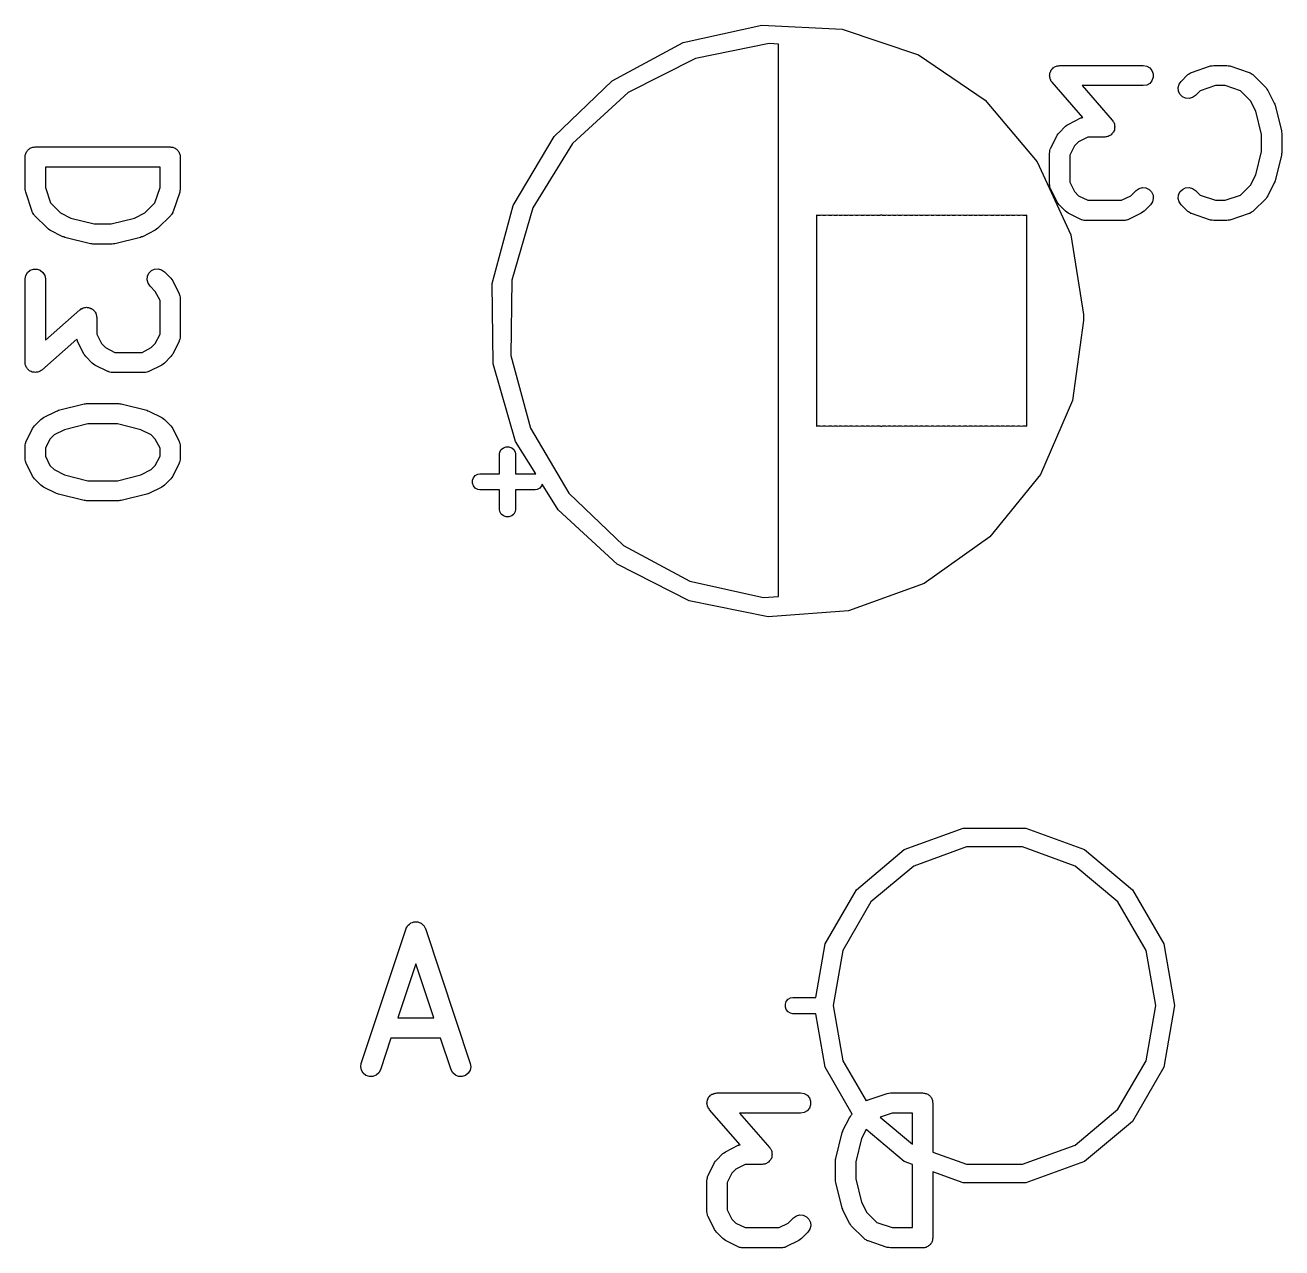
# Model space of a CAD drawing. Extents: x 102.4 to 200.8, y -140.7 to -44.8.
# Drawn here: x 179.5 to 188.82, y -131.34 to -122.27 of the extents above; entities that cross this region are included whole.
import ezdxf

# ---------------------------------------------------------------- set-up
doc = ezdxf.new("R2010")
doc.units = 0
doc.header["$MEASUREMENT"] = 0
doc.layers.add('BLACK', color=7, linetype='CONTINUOUS')

msp = doc.modelspace()

# ---------------------------------------------------------------- linework, layer by layer
at = {"layer": 'BLACK', "linetype": 'CONTINUOUS'}
for p, q in [((184.383, -122.398), (184.966, -122.268)), ((184.966, -122.268), (185.562, -122.299)), ((185.562, -122.299), (186.128, -122.489)), ((183.857, -122.68), (184.383, -122.398)), ((185.021, -122.404), (184.473, -122.515)), ((185.09, -122.409), (185.021, -122.404)), ((185.09, -126.507), (185.09, -122.409)), ((184.473, -122.515), (183.974, -122.768)), ((186.128, -122.489), (186.622, -122.825)), ((187.107, -122.612), (187.109, -122.605)), ((187.109, -122.605), (187.113, -122.6)), ((187.113, -122.6), (187.116, -122.595)), ((187.116, -122.595), (187.121, -122.591)), ((187.121, -122.591), (187.126, -122.585)), ((187.126, -122.585), (187.131, -122.582)), ((187.131, -122.582), (187.135, -122.578)), ((187.135, -122.578), (187.142, -122.576)), ((187.142, -122.576), (187.149, -122.572)), ((187.149, -122.572), (187.154, -122.571)), ((187.154, -122.571), (187.16, -122.569)), ((187.16, -122.569), (187.167, -122.569)), ((187.167, -122.569), (187.174, -122.567)), ((187.174, -122.567), (187.793, -122.567)), ((187.793, -122.567), (187.819, -122.572)), ((187.819, -122.572), (187.842, -122.585)), ((187.842, -122.585), (187.858, -122.605)), ((187.858, -122.605), (187.867, -122.629)), ((188.151, -122.619), (188.293, -122.571)), ((188.293, -122.571), (188.305, -122.569)), ((188.305, -122.569), (188.317, -122.567)), ((188.317, -122.567), (188.412, -122.567)), ((188.412, -122.567), (188.424, -122.569)), ((188.424, -122.569), (188.436, -122.571)), ((188.436, -122.571), (188.579, -122.619)), ((183.426, -123.093), (183.857, -122.68)), ((187.099, -122.644), (187.1, -122.637)), ((187.1, -122.65), (187.099, -122.644)), ((187.1, -122.629), (187.102, -122.624)), ((187.1, -122.637), (187.1, -122.629)), ((187.1, -122.655), (187.1, -122.65)), ((187.103, -122.662), (187.1, -122.655)), ((187.102, -122.624), (187.103, -122.618)), ((187.103, -122.618), (187.107, -122.612)), ((187.104, -122.669), (187.103, -122.662)), ((187.107, -122.674), (187.104, -122.669)), ((187.109, -122.68), (187.107, -122.674)), ((187.114, -122.685), (187.109, -122.68)), ((187.118, -122.692), (187.114, -122.685)), ((187.345, -122.952), (187.118, -122.692)), ((187.842, -122.7), (187.819, -122.713)), ((187.858, -122.68), (187.842, -122.7)), ((187.867, -122.655), (187.858, -122.68)), ((187.867, -122.629), (187.867, -122.655)), ((188.059, -122.706), (188.074, -122.685)), ((188.074, -122.685), (188.121, -122.637)), ((188.121, -122.637), (188.125, -122.634)), ((188.125, -122.634), (188.128, -122.631)), ((188.128, -122.631), (188.135, -122.627)), ((188.135, -122.627), (188.143, -122.622)), ((188.143, -122.622), (188.147, -122.621)), ((188.147, -122.621), (188.151, -122.619)), ((188.579, -122.619), (188.583, -122.621)), ((188.583, -122.621), (188.587, -122.622)), ((188.587, -122.622), (188.594, -122.627)), ((188.594, -122.627), (188.602, -122.631)), ((188.602, -122.631), (188.605, -122.634)), ((188.605, -122.634), (188.608, -122.637)), ((188.608, -122.637), (188.704, -122.732)), ((183.974, -122.768), (183.563, -123.147)), ((187.793, -122.717), (187.34, -122.717)), ((187.34, -122.717), (187.564, -122.974)), ((187.819, -122.713), (187.793, -122.717)), ((188.052, -122.731), (188.059, -122.706)), ((188.054, -122.757), (188.052, -122.731)), ((188.065, -122.781), (188.054, -122.757)), ((188.084, -122.799), (188.065, -122.781)), ((188.18, -122.791), (188.158, -122.806)), ((188.215, -122.756), (188.18, -122.791)), ((188.329, -122.717), (188.215, -122.756)), ((188.4, -122.717), (188.329, -122.717)), ((188.515, -122.756), (188.4, -122.717)), ((188.589, -122.83), (188.515, -122.756)), ((188.704, -122.732), (188.71, -122.742)), ((188.71, -122.742), (188.718, -122.752)), ((188.718, -122.752), (188.765, -122.847)), ((186.622, -122.825), (187.008, -123.281)), ((188.107, -122.81), (188.084, -122.799)), ((188.133, -122.812), (188.107, -122.81)), ((188.158, -122.806), (188.133, -122.812)), ((188.627, -122.907), (188.589, -122.83)), ((188.765, -122.847), (188.768, -122.855)), ((188.768, -122.855), (188.771, -122.862)), ((188.771, -122.862), (188.818, -123.053)), ((187.236, -123.004), (187.331, -122.956)), ((187.331, -122.956), (187.335, -122.955)), ((187.335, -122.955), (187.339, -122.953)), ((187.339, -122.953), (187.345, -122.952)), ((187.564, -122.974), (187.568, -122.98)), ((187.568, -122.98), (187.573, -122.986)), ((188.671, -123.08), (188.627, -122.907)), ((187.155, -123.085), (187.162, -123.075)), ((187.162, -123.075), (187.169, -123.066)), ((187.169, -123.066), (187.216, -123.018)), ((187.216, -123.018), (187.226, -123.011)), ((187.226, -123.011), (187.236, -123.004)), ((187.561, -123.075), (187.556, -123.081)), ((187.566, -123.07), (187.561, -123.075)), ((187.569, -123.065), (187.566, -123.07)), ((187.573, -123.061), (187.569, -123.065)), ((187.573, -122.986), (187.575, -122.991)), ((187.575, -123.054), (187.573, -123.061)), ((187.575, -122.991), (187.578, -122.996)), ((187.579, -123.048), (187.575, -123.054)), ((187.578, -122.996), (187.579, -123.003)), ((187.579, -123.003), (187.581, -123.01)), ((187.581, -123.036), (187.579, -123.042)), ((187.579, -123.042), (187.579, -123.048)), ((187.581, -123.01), (187.581, -123.016)), ((187.581, -123.016), (187.583, -123.022)), ((187.583, -123.022), (187.581, -123.029)), ((187.581, -123.029), (187.581, -123.036)), ((188.818, -123.053), (188.819, -123.062)), ((188.819, -123.062), (188.821, -123.071)), ((188.821, -123.071), (188.821, -123.214)), ((183.122, -123.607), (183.426, -123.093)), ((183.563, -123.147), (183.268, -123.622)), ((187.107, -123.18), (187.155, -123.085)), ((187.284, -123.163), (187.249, -123.232)), ((187.314, -123.133), (187.284, -123.163)), ((187.382, -123.098), (187.314, -123.133)), ((187.508, -123.098), (187.382, -123.098)), ((187.515, -123.097), (187.508, -123.098)), ((187.522, -123.097), (187.515, -123.097)), ((187.528, -123.095), (187.522, -123.097)), ((187.533, -123.094), (187.528, -123.095)), ((187.54, -123.09), (187.533, -123.094)), ((187.546, -123.087), (187.54, -123.09)), ((187.551, -123.084), (187.546, -123.087)), ((187.556, -123.081), (187.551, -123.084)), ((188.671, -123.205), (188.671, -123.08)), ((179.504, -123.246), (179.505, -123.239)), ((179.504, -123.484), (179.504, -123.246)), ((179.505, -123.233), (179.507, -123.227)), ((179.505, -123.239), (179.505, -123.233)), ((179.507, -123.227), (179.508, -123.22)), ((179.508, -123.22), (179.512, -123.214)), ((179.512, -123.214), (179.514, -123.208)), ((179.514, -123.208), (179.518, -123.203)), ((179.518, -123.203), (179.521, -123.198)), ((179.521, -123.198), (179.526, -123.193)), ((179.526, -123.193), (179.531, -123.188)), ((179.531, -123.188), (179.536, -123.185)), ((179.536, -123.185), (179.541, -123.181)), ((179.541, -123.181), (179.547, -123.179)), ((179.547, -123.179), (179.553, -123.175)), ((179.553, -123.175), (179.56, -123.174)), ((179.56, -123.174), (179.566, -123.172)), ((179.566, -123.172), (179.572, -123.172)), ((179.572, -123.172), (179.579, -123.171)), ((179.579, -123.171), (180.579, -123.171)), ((180.579, -123.171), (180.585, -123.172)), ((180.585, -123.172), (180.592, -123.172)), ((180.592, -123.172), (180.598, -123.174)), ((180.598, -123.174), (180.604, -123.175)), ((180.604, -123.175), (180.61, -123.179)), ((180.61, -123.179), (180.616, -123.181)), ((180.616, -123.181), (180.621, -123.185)), ((180.621, -123.185), (180.627, -123.188)), ((180.627, -123.188), (180.631, -123.193)), ((180.631, -123.193), (180.636, -123.198)), ((180.636, -123.198), (180.639, -123.203)), ((180.639, -123.203), (180.644, -123.208)), ((180.644, -123.208), (180.646, -123.214)), ((180.646, -123.214), (180.649, -123.22)), ((180.649, -123.22), (180.65, -123.227)), ((180.65, -123.227), (180.653, -123.233)), ((180.653, -123.233), (180.653, -123.239)), ((180.653, -123.239), (180.654, -123.246)), ((180.654, -123.246), (180.654, -123.484)), ((187.099, -123.214), (187.1, -123.21)), ((187.099, -123.452), (187.099, -123.214)), ((187.1, -123.205), (187.102, -123.197)), ((187.1, -123.21), (187.1, -123.205)), ((187.102, -123.197), (187.104, -123.188)), ((187.104, -123.188), (187.106, -123.184)), ((187.106, -123.184), (187.107, -123.18)), ((187.249, -123.232), (187.249, -123.434)), ((188.627, -123.378), (188.671, -123.205)), ((188.818, -123.232), (188.771, -123.422)), ((188.819, -123.223), (188.818, -123.232)), ((188.821, -123.214), (188.819, -123.223)), ((179.654, -123.321), (179.654, -123.472)), ((180.504, -123.321), (179.654, -123.321)), ((180.504, -123.472), (180.504, -123.321)), ((187.008, -123.281), (187.256, -123.824)), ((187.249, -123.434), (187.284, -123.503)), ((188.589, -123.455), (188.627, -123.378)), ((188.765, -123.438), (188.718, -123.533)), ((188.768, -123.43), (188.765, -123.438)), ((188.771, -123.422), (188.768, -123.43)), ((179.506, -123.496), (179.504, -123.484)), ((179.508, -123.508), (179.506, -123.496)), ((179.555, -123.65), (179.508, -123.508)), ((179.654, -123.472), (179.692, -123.586)), ((180.466, -123.586), (180.504, -123.472)), ((180.65, -123.508), (180.602, -123.65)), ((180.652, -123.496), (180.65, -123.508)), ((180.654, -123.484), (180.652, -123.496)), ((187.1, -123.456), (187.099, -123.452)), ((187.1, -123.46), (187.1, -123.456)), ((187.102, -123.469), (187.1, -123.46)), ((187.104, -123.478), (187.102, -123.469)), ((187.106, -123.481), (187.104, -123.478)), ((187.107, -123.485), (187.106, -123.481)), ((187.155, -123.581), (187.107, -123.485)), ((187.284, -123.503), (187.314, -123.533)), ((187.314, -123.533), (187.382, -123.567)), ((187.633, -123.567), (187.701, -123.533)), ((187.701, -123.533), (187.74, -123.494)), ((187.74, -123.494), (187.762, -123.479)), ((187.762, -123.479), (187.787, -123.472)), ((187.787, -123.472), (187.813, -123.475)), ((187.813, -123.475), (187.836, -123.486)), ((187.836, -123.486), (187.855, -123.504)), ((187.855, -123.504), (187.866, -123.528)), ((187.866, -123.528), (187.868, -123.554)), ((188.052, -123.554), (188.054, -123.528)), ((188.054, -123.528), (188.065, -123.504)), ((188.065, -123.504), (188.084, -123.486)), ((188.084, -123.486), (188.107, -123.475)), ((188.107, -123.475), (188.133, -123.472)), ((188.133, -123.472), (188.158, -123.479)), ((188.158, -123.479), (188.18, -123.494)), ((188.18, -123.494), (188.215, -123.529)), ((188.215, -123.529), (188.329, -123.567)), ((188.4, -123.567), (188.515, -123.529)), ((188.515, -123.529), (188.589, -123.455)), ((188.71, -123.543), (188.704, -123.553)), ((188.718, -123.533), (188.71, -123.543)), ((179.692, -123.586), (179.766, -123.66)), ((180.391, -123.66), (180.466, -123.586)), ((182.967, -124.184), (183.122, -123.607)), ((183.268, -123.622), (183.112, -124.159)), ((187.162, -123.59), (187.155, -123.581)), ((187.169, -123.6), (187.162, -123.59)), ((187.216, -123.648), (187.169, -123.6)), ((187.382, -123.567), (187.633, -123.567)), ((187.846, -123.6), (187.799, -123.648)), ((187.861, -123.579), (187.846, -123.6)), ((187.868, -123.554), (187.861, -123.579)), ((188.059, -123.579), (188.052, -123.554)), ((188.074, -123.6), (188.059, -123.579)), ((188.121, -123.648), (188.074, -123.6)), ((188.329, -123.567), (188.4, -123.567)), ((188.704, -123.553), (188.608, -123.648)), ((179.557, -123.654), (179.555, -123.65)), ((179.558, -123.658), (179.557, -123.654)), ((179.563, -123.666), (179.558, -123.658)), ((179.568, -123.673), (179.563, -123.666)), ((179.571, -123.676), (179.568, -123.673)), ((179.573, -123.68), (179.571, -123.676)), ((179.669, -123.775), (179.573, -123.68)), ((179.766, -123.66), (179.843, -123.699)), ((179.843, -123.699), (180.017, -123.742)), ((180.141, -123.742), (180.314, -123.699)), ((180.314, -123.699), (180.391, -123.66)), ((180.584, -123.68), (180.489, -123.775)), ((180.587, -123.676), (180.584, -123.68)), ((180.59, -123.673), (180.587, -123.676)), ((180.594, -123.666), (180.59, -123.673)), ((180.599, -123.658), (180.594, -123.666)), ((180.6, -123.654), (180.599, -123.658)), ((180.602, -123.65), (180.6, -123.654)), ((185.379, -123.68), (185.37, -123.677)), ((185.37, -123.677), (185.37, -125.243)), ((185.401, -123.68), (185.379, -123.68)), ((185.41, -123.677), (185.401, -123.68)), ((185.419, -123.68), (185.41, -123.677)), ((185.441, -123.68), (185.419, -123.68)), ((185.45, -123.677), (185.441, -123.68)), ((185.459, -123.68), (185.45, -123.677)), ((185.481, -123.68), (185.459, -123.68)), ((185.49, -123.677), (185.481, -123.68)), ((185.499, -123.68), (185.49, -123.677)), ((185.521, -123.68), (185.499, -123.68)), ((185.53, -123.677), (185.521, -123.68)), ((185.539, -123.68), (185.53, -123.677)), ((185.561, -123.68), (185.539, -123.68)), ((185.57, -123.677), (185.561, -123.68)), ((185.579, -123.68), (185.57, -123.677)), ((185.601, -123.68), (185.579, -123.68)), ((185.61, -123.677), (185.601, -123.68)), ((185.619, -123.68), (185.61, -123.677)), ((185.641, -123.68), (185.619, -123.68)), ((185.65, -123.677), (185.641, -123.68)), ((185.659, -123.68), (185.65, -123.677)), ((185.681, -123.68), (185.659, -123.68)), ((185.69, -123.677), (185.681, -123.68)), ((185.699, -123.68), (185.69, -123.677)), ((185.721, -123.68), (185.699, -123.68)), ((185.73, -123.677), (185.721, -123.68)), ((185.739, -123.68), (185.73, -123.677)), ((185.761, -123.68), (185.739, -123.68)), ((185.77, -123.677), (185.761, -123.68)), ((185.779, -123.68), (185.77, -123.677)), ((185.801, -123.68), (185.779, -123.68)), ((185.81, -123.677), (185.801, -123.68)), ((185.819, -123.68), (185.81, -123.677)), ((185.841, -123.68), (185.819, -123.68)), ((185.85, -123.676), (185.841, -123.68)), ((185.86, -123.68), (185.85, -123.676)), ((185.882, -123.68), (185.86, -123.68)), ((185.891, -123.677), (185.882, -123.68)), ((185.9, -123.68), (185.891, -123.677)), ((185.922, -123.68), (185.9, -123.68)), ((185.931, -123.677), (185.922, -123.68)), ((185.94, -123.68), (185.931, -123.677)), ((185.962, -123.68), (185.94, -123.68)), ((185.971, -123.677), (185.962, -123.68)), ((185.98, -123.68), (185.971, -123.677)), ((186.002, -123.68), (185.98, -123.68)), ((186.011, -123.677), (186.002, -123.68)), ((186.02, -123.68), (186.011, -123.677)), ((186.042, -123.68), (186.02, -123.68)), ((186.051, -123.677), (186.042, -123.68)), ((186.06, -123.68), (186.051, -123.677)), ((186.082, -123.68), (186.06, -123.68)), ((186.091, -123.677), (186.082, -123.68)), ((186.1, -123.68), (186.091, -123.677)), ((186.122, -123.68), (186.1, -123.68)), ((186.131, -123.677), (186.122, -123.68)), ((186.14, -123.68), (186.131, -123.677)), ((186.162, -123.68), (186.14, -123.68)), ((186.171, -123.677), (186.162, -123.68)), ((186.18, -123.68), (186.171, -123.677)), ((186.202, -123.68), (186.18, -123.68)), ((186.211, -123.677), (186.202, -123.68)), ((186.22, -123.68), (186.211, -123.677)), ((186.242, -123.68), (186.22, -123.68)), ((186.251, -123.677), (186.242, -123.68)), ((186.26, -123.68), (186.251, -123.677)), ((186.282, -123.68), (186.26, -123.68)), ((186.291, -123.677), (186.282, -123.68)), ((186.3, -123.68), (186.291, -123.677)), ((186.322, -123.68), (186.3, -123.68)), ((186.331, -123.677), (186.322, -123.68)), ((186.34, -123.68), (186.331, -123.677)), ((186.362, -123.68), (186.34, -123.68)), ((186.371, -123.677), (186.362, -123.68)), ((186.38, -123.68), (186.371, -123.677)), ((186.402, -123.68), (186.38, -123.68)), ((186.411, -123.677), (186.402, -123.68)), ((186.42, -123.68), (186.411, -123.677)), ((186.442, -123.68), (186.42, -123.68)), ((186.451, -123.677), (186.442, -123.68)), ((186.46, -123.68), (186.451, -123.677)), ((186.482, -123.68), (186.46, -123.68)), ((186.491, -123.677), (186.482, -123.68)), ((186.5, -123.68), (186.491, -123.677)), ((186.522, -123.68), (186.5, -123.68)), ((186.531, -123.677), (186.522, -123.68)), ((186.54, -123.68), (186.531, -123.677)), ((186.562, -123.68), (186.54, -123.68)), ((186.571, -123.677), (186.562, -123.68)), ((186.58, -123.68), (186.571, -123.677)), ((186.602, -123.68), (186.58, -123.68)), ((186.611, -123.677), (186.602, -123.68)), ((186.62, -123.68), (186.611, -123.677)), ((186.642, -123.68), (186.62, -123.68)), ((186.651, -123.677), (186.642, -123.68)), ((186.66, -123.68), (186.651, -123.677)), ((186.682, -123.68), (186.66, -123.68)), ((186.691, -123.677), (186.682, -123.68)), ((186.7, -123.68), (186.691, -123.677)), ((186.722, -123.68), (186.7, -123.68)), ((186.731, -123.677), (186.722, -123.68)), ((186.74, -123.68), (186.731, -123.677)), ((186.762, -123.68), (186.74, -123.68)), ((186.771, -123.677), (186.762, -123.68)), ((186.78, -123.68), (186.771, -123.677)), ((186.802, -123.68), (186.78, -123.68)), ((186.811, -123.677), (186.802, -123.68)), ((186.82, -123.68), (186.811, -123.677)), ((186.842, -123.68), (186.82, -123.68)), ((186.851, -123.677), (186.842, -123.68)), ((186.86, -123.68), (186.851, -123.677)), ((186.882, -123.68), (186.86, -123.68)), ((186.891, -123.677), (186.882, -123.68)), ((186.9, -123.68), (186.891, -123.677)), ((186.922, -123.68), (186.9, -123.68)), ((186.931, -123.677), (186.922, -123.68)), ((186.931, -125.243), (186.931, -123.677)), ((186.931, -123.677), (186.931, -123.677)), ((187.226, -123.655), (187.216, -123.648)), ((187.236, -123.662), (187.226, -123.655)), ((187.331, -123.709), (187.236, -123.662)), ((187.335, -123.711), (187.331, -123.709)), ((187.339, -123.713), (187.335, -123.711)), ((187.348, -123.714), (187.339, -123.713)), ((187.356, -123.717), (187.348, -123.714)), ((187.361, -123.717), (187.356, -123.717)), ((187.365, -123.717), (187.361, -123.717)), ((187.65, -123.717), (187.365, -123.717)), ((187.655, -123.717), (187.65, -123.717)), ((187.659, -123.717), (187.655, -123.717)), ((187.667, -123.714), (187.659, -123.717)), ((187.676, -123.713), (187.667, -123.714)), ((187.68, -123.711), (187.676, -123.713)), ((187.684, -123.709), (187.68, -123.711)), ((187.779, -123.662), (187.684, -123.709)), ((187.789, -123.655), (187.779, -123.662)), ((187.799, -123.648), (187.789, -123.655)), ((188.125, -123.65), (188.121, -123.648)), ((188.128, -123.654), (188.125, -123.65)), ((188.135, -123.658), (188.128, -123.654)), ((188.143, -123.663), (188.135, -123.658)), ((188.147, -123.664), (188.143, -123.663)), ((188.151, -123.666), (188.147, -123.664)), ((188.293, -123.714), (188.151, -123.666)), ((188.305, -123.715), (188.293, -123.714)), ((188.317, -123.717), (188.305, -123.715)), ((188.412, -123.717), (188.317, -123.717)), ((188.424, -123.715), (188.412, -123.717)), ((188.436, -123.714), (188.424, -123.715)), ((188.579, -123.666), (188.436, -123.714)), ((188.583, -123.664), (188.579, -123.666)), ((188.587, -123.663), (188.583, -123.664)), ((188.594, -123.658), (188.587, -123.663)), ((188.602, -123.654), (188.594, -123.658)), ((188.605, -123.65), (188.602, -123.654)), ((188.608, -123.648), (188.605, -123.65)), ((179.678, -123.782), (179.669, -123.775)), ((179.688, -123.789), (179.678, -123.782)), ((179.783, -123.837), (179.688, -123.789)), ((180.017, -123.742), (180.141, -123.742)), ((180.469, -123.789), (180.374, -123.837)), ((180.479, -123.782), (180.469, -123.789)), ((180.489, -123.775), (180.479, -123.782)), ((179.791, -123.839), (179.783, -123.837)), ((179.799, -123.842), (179.791, -123.839)), ((179.989, -123.89), (179.799, -123.842)), ((179.998, -123.891), (179.989, -123.89)), ((180.007, -123.892), (179.998, -123.891)), ((180.15, -123.892), (180.007, -123.892)), ((180.159, -123.891), (180.15, -123.892)), ((180.168, -123.89), (180.159, -123.891)), ((180.359, -123.842), (180.168, -123.89)), ((180.366, -123.839), (180.359, -123.842)), ((180.374, -123.837), (180.366, -123.839)), ((187.256, -123.824), (187.35, -124.414)), ((179.508, -124.125), (179.521, -124.102)), ((179.521, -124.102), (179.541, -124.086)), ((179.541, -124.086), (179.566, -124.077)), ((179.566, -124.077), (179.592, -124.077)), ((179.592, -124.077), (179.616, -124.086)), ((179.616, -124.086), (179.636, -124.102)), ((179.636, -124.102), (179.649, -124.125)), ((180.422, -124.107), (180.44, -124.089)), ((180.44, -124.089), (180.464, -124.078)), ((180.464, -124.078), (180.49, -124.076)), ((180.49, -124.076), (180.515, -124.083)), ((180.515, -124.083), (180.537, -124.097)), ((180.537, -124.097), (180.584, -124.145)), ((179.504, -124.15), (179.508, -124.125)), ((179.504, -124.77), (179.504, -124.15)), ((179.649, -124.125), (179.654, -124.15)), ((179.654, -124.15), (179.654, -124.604)), ((180.409, -124.157), (180.411, -124.131)), ((180.416, -124.182), (180.409, -124.157)), ((180.411, -124.131), (180.422, -124.107)), ((180.43, -124.204), (180.416, -124.182)), ((180.584, -124.145), (180.591, -124.155)), ((180.591, -124.155), (180.598, -124.165)), ((180.598, -124.165), (180.646, -124.26)), ((182.974, -124.781), (182.967, -124.184)), ((183.112, -124.159), (183.106, -124.718)), ((180.469, -124.243), (180.43, -124.204)), ((180.504, -124.311), (180.469, -124.243)), ((180.646, -124.26), (180.647, -124.264)), ((180.647, -124.264), (180.649, -124.268)), ((180.649, -124.268), (180.651, -124.276)), ((180.651, -124.276), (180.653, -124.285)), ((180.653, -124.285), (180.653, -124.289)), ((179.654, -124.604), (179.91, -124.38)), ((179.91, -124.38), (179.917, -124.376)), ((179.917, -124.376), (179.922, -124.371)), ((179.922, -124.371), (179.928, -124.369)), ((179.928, -124.369), (179.933, -124.366)), ((179.933, -124.366), (179.94, -124.365)), ((179.94, -124.365), (179.947, -124.362)), ((179.947, -124.362), (179.952, -124.362)), ((179.952, -124.362), (179.958, -124.361)), ((179.958, -124.361), (179.965, -124.362)), ((179.965, -124.362), (179.973, -124.362)), ((179.973, -124.362), (179.978, -124.364)), ((179.978, -124.364), (179.984, -124.365)), ((179.984, -124.365), (179.99, -124.369)), ((179.99, -124.369), (179.997, -124.371)), ((179.997, -124.371), (180.002, -124.375)), ((180.002, -124.375), (180.007, -124.378)), ((180.007, -124.378), (180.012, -124.383)), ((180.504, -124.561), (180.504, -124.311)), ((180.653, -124.289), (180.654, -124.293)), ((180.654, -124.293), (180.654, -124.579)), ((180.012, -124.383), (180.017, -124.388)), ((180.017, -124.388), (180.02, -124.393)), ((180.02, -124.393), (180.024, -124.397)), ((180.024, -124.397), (180.027, -124.404)), ((180.027, -124.404), (180.03, -124.411)), ((180.03, -124.411), (180.031, -124.416)), ((180.031, -124.416), (180.033, -124.422)), ((180.033, -124.422), (180.033, -124.429)), ((180.033, -124.429), (180.035, -124.436)), ((180.035, -124.436), (180.035, -124.561)), ((187.35, -124.46), (187.269, -125.052)), ((187.35, -124.414), (187.35, -124.46)), ((180.035, -124.561), (180.069, -124.63)), ((180.469, -124.63), (180.504, -124.561)), ((179.888, -124.598), (179.628, -124.826)), ((179.889, -124.605), (179.888, -124.598)), ((179.891, -124.608), (179.889, -124.605)), ((179.893, -124.613), (179.891, -124.608)), ((179.94, -124.708), (179.893, -124.613)), ((180.069, -124.63), (180.099, -124.66)), ((180.099, -124.66), (180.168, -124.695)), ((180.371, -124.695), (180.439, -124.66)), ((180.439, -124.66), (180.469, -124.63)), ((180.646, -124.613), (180.598, -124.708)), ((180.647, -124.608), (180.646, -124.613)), ((180.649, -124.605), (180.647, -124.608)), ((180.651, -124.596), (180.649, -124.605)), ((180.653, -124.588), (180.651, -124.596)), ((180.654, -124.579), (180.653, -124.583)), ((180.653, -124.583), (180.653, -124.588)), ((179.947, -124.717), (179.94, -124.708)), ((179.954, -124.727), (179.947, -124.717)), ((180.002, -124.775), (179.954, -124.727)), ((180.168, -124.695), (180.371, -124.695)), ((180.584, -124.727), (180.537, -124.775)), ((180.591, -124.717), (180.584, -124.727)), ((180.598, -124.708), (180.591, -124.717)), ((183.106, -124.718), (183.251, -125.258)), ((179.505, -124.777), (179.504, -124.77)), ((179.505, -124.784), (179.505, -124.777)), ((179.507, -124.789), (179.505, -124.784)), ((179.508, -124.795), (179.507, -124.789)), ((179.512, -124.802), (179.508, -124.795)), ((179.515, -124.808), (179.512, -124.802)), ((179.518, -124.813), (179.515, -124.808)), ((179.521, -124.818), (179.518, -124.813)), ((179.527, -124.822), (179.521, -124.818)), ((179.532, -124.828), (179.527, -124.822)), ((179.537, -124.831), (179.532, -124.828)), ((179.541, -124.834), (179.537, -124.831)), ((179.548, -124.837), (179.541, -124.834)), ((179.555, -124.841), (179.548, -124.837)), ((179.56, -124.841), (179.555, -124.841)), ((179.566, -124.843), (179.56, -124.841)), ((179.573, -124.843), (179.566, -124.843)), ((179.58, -124.845), (179.573, -124.843)), ((179.586, -124.843), (179.58, -124.845)), ((179.592, -124.843), (179.586, -124.843)), ((179.599, -124.841), (179.592, -124.843)), ((179.606, -124.839), (179.599, -124.841)), ((179.611, -124.836), (179.606, -124.839)), ((179.616, -124.834), (179.611, -124.836)), ((179.622, -124.83), (179.616, -124.834)), ((179.628, -124.826), (179.622, -124.83)), ((180.012, -124.782), (180.002, -124.775)), ((180.021, -124.789), (180.012, -124.782)), ((180.117, -124.837), (180.021, -124.789)), ((180.121, -124.838), (180.117, -124.837)), ((180.125, -124.84), (180.121, -124.838)), ((180.133, -124.842), (180.125, -124.84)), ((180.142, -124.844), (180.133, -124.842)), ((180.146, -124.844), (180.142, -124.844)), ((180.15, -124.845), (180.146, -124.844)), ((180.388, -124.845), (180.15, -124.845)), ((180.393, -124.844), (180.388, -124.845)), ((180.397, -124.844), (180.393, -124.844)), ((180.405, -124.842), (180.397, -124.844)), ((180.414, -124.84), (180.405, -124.842)), ((180.418, -124.838), (180.414, -124.84)), ((180.422, -124.837), (180.418, -124.838)), ((180.517, -124.789), (180.422, -124.837)), ((180.527, -124.782), (180.517, -124.789)), ((180.537, -124.775), (180.527, -124.782)), ((183.14, -125.355), (182.974, -124.781)), ((179.744, -125.129), (179.751, -125.125)), ((179.751, -125.125), (179.942, -125.078)), ((179.942, -125.078), (179.951, -125.077)), ((179.951, -125.077), (179.96, -125.075)), ((179.96, -125.075), (180.198, -125.075)), ((180.198, -125.075), (180.207, -125.077)), ((180.207, -125.077), (180.216, -125.078)), ((180.216, -125.078), (180.406, -125.125)), ((180.406, -125.125), (180.414, -125.129)), ((187.269, -125.052), (187.032, -125.6)), ((179.573, -125.24), (179.621, -125.193)), ((179.621, -125.193), (179.631, -125.186)), ((179.631, -125.186), (179.64, -125.179)), ((179.64, -125.179), (179.736, -125.131)), ((179.736, -125.131), (179.744, -125.129)), ((180.414, -125.129), (180.422, -125.131)), ((180.422, -125.131), (180.517, -125.179)), ((180.517, -125.179), (180.527, -125.186)), ((180.527, -125.186), (180.537, -125.193)), ((180.537, -125.193), (180.584, -125.24)), ((179.512, -125.355), (179.559, -125.26)), ((179.559, -125.26), (179.566, -125.25)), ((179.566, -125.25), (179.573, -125.24)), ((179.718, -125.307), (179.688, -125.338)), ((179.795, -125.269), (179.718, -125.307)), ((179.969, -125.225), (179.795, -125.269)), ((180.189, -125.225), (179.969, -125.225)), ((180.362, -125.269), (180.189, -125.225)), ((180.439, -125.307), (180.362, -125.269)), ((180.469, -125.338), (180.439, -125.307)), ((180.584, -125.24), (180.591, -125.25)), ((180.591, -125.25), (180.598, -125.26)), ((180.598, -125.26), (180.646, -125.355)), ((183.251, -125.258), (183.536, -125.74)), ((185.37, -125.243), (185.379, -125.24)), ((185.37, -125.243), (185.37, -125.243)), ((185.379, -125.24), (185.401, -125.24)), ((185.401, -125.24), (185.41, -125.243)), ((185.41, -125.243), (185.419, -125.24)), ((185.419, -125.24), (185.441, -125.24)), ((185.441, -125.24), (185.45, -125.243)), ((185.45, -125.243), (185.459, -125.24)), ((185.459, -125.24), (185.481, -125.24)), ((185.481, -125.24), (185.49, -125.243)), ((185.49, -125.243), (185.499, -125.24)), ((185.499, -125.24), (185.521, -125.24)), ((185.521, -125.24), (185.53, -125.243)), ((185.53, -125.243), (185.539, -125.24)), ((185.539, -125.24), (185.561, -125.24)), ((185.561, -125.24), (185.57, -125.243)), ((185.57, -125.243), (185.579, -125.24)), ((185.579, -125.24), (185.601, -125.24)), ((185.601, -125.24), (185.61, -125.243)), ((185.61, -125.243), (185.619, -125.24)), ((185.619, -125.24), (185.641, -125.24)), ((185.641, -125.24), (185.65, -125.243)), ((185.65, -125.243), (185.659, -125.24)), ((185.659, -125.24), (185.681, -125.24)), ((185.681, -125.24), (185.69, -125.243)), ((185.69, -125.243), (185.699, -125.24)), ((185.699, -125.24), (185.721, -125.24)), ((185.721, -125.24), (185.73, -125.243)), ((185.73, -125.243), (185.739, -125.24)), ((185.739, -125.24), (185.761, -125.24)), ((185.761, -125.24), (185.77, -125.243)), ((185.77, -125.243), (185.779, -125.24)), ((185.779, -125.24), (185.801, -125.24)), ((185.801, -125.24), (185.81, -125.243)), ((185.81, -125.243), (185.819, -125.24)), ((185.819, -125.24), (185.841, -125.24)), ((185.841, -125.24), (185.851, -125.244)), ((185.851, -125.244), (185.86, -125.24)), ((185.86, -125.24), (185.882, -125.24)), ((185.882, -125.24), (185.891, -125.243)), ((185.891, -125.243), (185.9, -125.24)), ((185.9, -125.24), (185.922, -125.24)), ((185.922, -125.24), (185.931, -125.243)), ((185.931, -125.243), (185.94, -125.24)), ((185.94, -125.24), (185.962, -125.24)), ((185.962, -125.24), (185.971, -125.243)), ((185.971, -125.243), (185.98, -125.24)), ((185.98, -125.24), (186.002, -125.24)), ((186.002, -125.24), (186.011, -125.243)), ((186.011, -125.243), (186.02, -125.24)), ((186.02, -125.24), (186.042, -125.24)), ((186.042, -125.24), (186.051, -125.243)), ((186.051, -125.243), (186.06, -125.24)), ((186.06, -125.24), (186.082, -125.24)), ((186.082, -125.24), (186.091, -125.243)), ((186.091, -125.243), (186.1, -125.24)), ((186.1, -125.24), (186.122, -125.24)), ((186.122, -125.24), (186.131, -125.243)), ((186.131, -125.243), (186.14, -125.24)), ((186.14, -125.24), (186.162, -125.24)), ((186.162, -125.24), (186.171, -125.243)), ((186.171, -125.243), (186.18, -125.24)), ((186.18, -125.24), (186.202, -125.24)), ((186.202, -125.24), (186.211, -125.243)), ((186.211, -125.243), (186.22, -125.24)), ((186.22, -125.24), (186.242, -125.24)), ((186.242, -125.24), (186.251, -125.243)), ((186.251, -125.243), (186.26, -125.24)), ((186.26, -125.24), (186.282, -125.24)), ((186.282, -125.24), (186.291, -125.243)), ((186.291, -125.243), (186.3, -125.24)), ((186.3, -125.24), (186.322, -125.24)), ((186.322, -125.24), (186.331, -125.243)), ((186.331, -125.243), (186.34, -125.24)), ((186.34, -125.24), (186.362, -125.24)), ((186.362, -125.24), (186.371, -125.243)), ((186.371, -125.243), (186.38, -125.24)), ((186.38, -125.24), (186.402, -125.24)), ((186.402, -125.24), (186.411, -125.243)), ((186.411, -125.243), (186.42, -125.24)), ((186.42, -125.24), (186.442, -125.24)), ((186.442, -125.24), (186.451, -125.243)), ((186.451, -125.243), (186.46, -125.24)), ((186.46, -125.24), (186.482, -125.24)), ((186.482, -125.24), (186.491, -125.243)), ((186.491, -125.243), (186.5, -125.24)), ((186.5, -125.24), (186.522, -125.24)), ((186.522, -125.24), (186.531, -125.243)), ((186.531, -125.243), (186.54, -125.24)), ((186.54, -125.24), (186.562, -125.24)), ((186.562, -125.24), (186.571, -125.243)), ((186.571, -125.243), (186.58, -125.24)), ((186.58, -125.24), (186.602, -125.24)), ((186.602, -125.24), (186.611, -125.243)), ((186.611, -125.243), (186.62, -125.24)), ((186.62, -125.24), (186.642, -125.24)), ((186.642, -125.24), (186.651, -125.243)), ((186.651, -125.243), (186.66, -125.24)), ((186.66, -125.24), (186.682, -125.24)), ((186.682, -125.24), (186.691, -125.243)), ((186.691, -125.243), (186.7, -125.24)), ((186.7, -125.24), (186.722, -125.24)), ((186.722, -125.24), (186.731, -125.243)), ((186.731, -125.243), (186.74, -125.24)), ((186.74, -125.24), (186.762, -125.24)), ((186.762, -125.24), (186.771, -125.243)), ((186.771, -125.243), (186.78, -125.24)), ((186.78, -125.24), (186.802, -125.24)), ((186.802, -125.24), (186.811, -125.243)), ((186.811, -125.243), (186.82, -125.24)), ((186.82, -125.24), (186.842, -125.24)), ((186.842, -125.24), (186.851, -125.243)), ((186.851, -125.243), (186.86, -125.24)), ((186.86, -125.24), (186.882, -125.24)), ((186.882, -125.24), (186.891, -125.243)), ((186.891, -125.243), (186.9, -125.24)), ((186.9, -125.24), (186.922, -125.24)), ((186.922, -125.24), (186.931, -125.243)), ((179.504, -125.38), (179.507, -125.372)), ((179.505, -125.384), (179.504, -125.38)), ((179.504, -125.389), (179.505, -125.384)), ((179.504, -125.484), (179.504, -125.389)), ((179.507, -125.372), (179.508, -125.363)), ((179.508, -125.363), (179.51, -125.359)), ((179.51, -125.359), (179.512, -125.355)), ((179.688, -125.338), (179.654, -125.406)), ((179.654, -125.406), (179.654, -125.466)), ((180.504, -125.406), (180.469, -125.338)), ((180.504, -125.466), (180.504, -125.406)), ((180.646, -125.355), (180.647, -125.359)), ((180.647, -125.359), (180.649, -125.363)), ((180.649, -125.363), (180.651, -125.372)), ((180.651, -125.372), (180.653, -125.38)), ((180.653, -125.38), (180.653, -125.384)), ((180.653, -125.384), (180.654, -125.389)), ((180.654, -125.389), (180.654, -125.484)), ((183.034, -125.416), (183.05, -125.402)), ((183.05, -125.402), (183.07, -125.395)), ((183.07, -125.395), (183.091, -125.395)), ((183.091, -125.395), (183.111, -125.402)), ((183.111, -125.402), (183.127, -125.416)), ((183.29, -125.596), (183.14, -125.355)), ((179.505, -125.488), (179.504, -125.484)), ((179.504, -125.492), (179.505, -125.488)), ((179.507, -125.501), (179.504, -125.492)), ((179.654, -125.466), (179.688, -125.535)), ((180.469, -125.535), (180.504, -125.466)), ((180.653, -125.492), (180.651, -125.501)), ((180.654, -125.484), (180.653, -125.488)), ((180.653, -125.488), (180.653, -125.492)), ((183.02, -125.45), (183.023, -125.434)), ((183.02, -125.595), (183.02, -125.45)), ((183.023, -125.434), (183.034, -125.416)), ((183.127, -125.416), (183.137, -125.434)), ((183.137, -125.434), (183.14, -125.45)), ((183.14, -125.45), (183.14, -125.595)), ((179.508, -125.509), (179.507, -125.501)), ((179.51, -125.513), (179.508, -125.509)), ((179.512, -125.517), (179.51, -125.513)), ((179.559, -125.613), (179.512, -125.517)), ((179.688, -125.535), (179.718, -125.565)), ((179.718, -125.565), (179.795, -125.604)), ((180.362, -125.604), (180.439, -125.565)), ((180.439, -125.565), (180.469, -125.535)), ((180.646, -125.517), (180.598, -125.613)), ((180.647, -125.513), (180.646, -125.517)), ((180.649, -125.509), (180.647, -125.513)), ((180.651, -125.501), (180.649, -125.509)), ((179.566, -125.622), (179.559, -125.613)), ((179.573, -125.632), (179.566, -125.622)), ((179.621, -125.68), (179.573, -125.632)), ((179.631, -125.687), (179.621, -125.68)), ((179.795, -125.604), (179.969, -125.647)), ((179.969, -125.647), (180.189, -125.647)), ((180.189, -125.647), (180.362, -125.604)), ((180.537, -125.68), (180.527, -125.687)), ((180.584, -125.632), (180.537, -125.68)), ((180.591, -125.622), (180.584, -125.632)), ((180.598, -125.613), (180.591, -125.622)), ((182.82, -125.644), (182.827, -125.625)), ((182.82, -125.666), (182.82, -125.644)), ((182.827, -125.685), (182.82, -125.666)), ((182.827, -125.625), (182.841, -125.608)), ((182.841, -125.702), (182.827, -125.685)), ((182.841, -125.608), (182.859, -125.598)), ((182.859, -125.598), (182.875, -125.595)), ((182.875, -125.595), (183.02, -125.595)), ((183.14, -125.595), (183.285, -125.595)), ((183.285, -125.595), (183.29, -125.596)), ((183.333, -125.685), (183.319, -125.702)), ((183.337, -125.673), (183.333, -125.685)), ((183.455, -125.862), (183.337, -125.673)), ((187.032, -125.6), (186.656, -126.064)), ((179.64, -125.694), (179.631, -125.687)), ((179.736, -125.741), (179.64, -125.694)), ((179.744, -125.744), (179.736, -125.741)), ((179.751, -125.747), (179.744, -125.744)), ((179.942, -125.795), (179.751, -125.747)), ((180.406, -125.747), (180.216, -125.795)), ((180.414, -125.744), (180.406, -125.747)), ((180.422, -125.741), (180.414, -125.744)), ((180.517, -125.694), (180.422, -125.741)), ((180.527, -125.687), (180.517, -125.694)), ((182.859, -125.712), (182.841, -125.702)), ((182.875, -125.715), (182.859, -125.712)), ((183.02, -125.715), (182.875, -125.715)), ((183.02, -125.86), (183.02, -125.715)), ((183.285, -125.715), (183.14, -125.715)), ((183.14, -125.715), (183.14, -125.86)), ((183.301, -125.712), (183.285, -125.715)), ((183.319, -125.702), (183.301, -125.712)), ((183.536, -125.74), (183.939, -126.127)), ((179.951, -125.795), (179.942, -125.795)), ((179.96, -125.797), (179.951, -125.795)), ((180.198, -125.797), (179.96, -125.797)), ((180.207, -125.795), (180.198, -125.797)), ((180.216, -125.795), (180.207, -125.795)), ((183.023, -125.876), (183.02, -125.86)), ((183.14, -125.86), (183.137, -125.876)), ((183.894, -126.267), (183.455, -125.862)), ((183.034, -125.894), (183.023, -125.876)), ((183.05, -125.908), (183.034, -125.894)), ((183.07, -125.915), (183.05, -125.908)), ((183.091, -125.915), (183.07, -125.915)), ((183.111, -125.908), (183.091, -125.915)), ((183.127, -125.894), (183.111, -125.908)), ((183.137, -125.876), (183.127, -125.894)), ((183.939, -126.127), (184.432, -126.391)), ((186.656, -126.064), (186.169, -126.41)), ((184.426, -126.538), (183.894, -126.267)), ((184.432, -126.391), (184.978, -126.513)), ((186.169, -126.41), (185.607, -126.612)), ((184.978, -126.513), (185.09, -126.507)), ((185.012, -126.656), (184.426, -126.538)), ((185.607, -126.612), (185.012, -126.656)), ((186.022, -128.383), (186.458, -128.225)), ((186.458, -128.225), (186.922, -128.225)), ((186.922, -128.225), (187.358, -128.383)), ((185.667, -128.681), (186.022, -128.383)), ((186.482, -128.363), (186.092, -128.505)), ((186.898, -128.363), (186.482, -128.363)), ((187.288, -128.505), (186.898, -128.363)), ((187.358, -128.383), (187.713, -128.681)), ((186.092, -128.505), (185.774, -128.771)), ((187.606, -128.771), (187.288, -128.505)), ((185.435, -129.083), (185.667, -128.681)), ((187.713, -128.681), (187.945, -129.083)), ((185.774, -128.771), (185.566, -129.131)), ((187.814, -129.131), (187.606, -128.771)), ((182.336, -128.955), (182.341, -128.946)), ((182.341, -128.946), (182.343, -128.944)), ((182.343, -128.944), (182.344, -128.943)), ((182.344, -128.943), (182.353, -128.936)), ((182.353, -128.936), (182.361, -128.928)), ((182.361, -128.928), (182.363, -128.928)), ((182.363, -128.928), (182.364, -128.926)), ((182.364, -128.926), (182.375, -128.923)), ((182.375, -128.923), (182.385, -128.919)), ((182.385, -128.919), (182.387, -128.919)), ((182.387, -128.919), (182.389, -128.918)), ((182.389, -128.918), (182.4, -128.918)), ((182.4, -128.918), (182.411, -128.918)), ((182.411, -128.918), (182.413, -128.919)), ((182.413, -128.919), (182.415, -128.919)), ((182.415, -128.919), (182.425, -128.923)), ((182.425, -128.923), (182.436, -128.926)), ((182.436, -128.926), (182.437, -128.928)), ((182.437, -128.928), (182.439, -128.928)), ((182.439, -128.928), (182.447, -128.936)), ((182.447, -128.936), (182.456, -128.943)), ((182.456, -128.943), (182.457, -128.944)), ((182.457, -128.944), (182.459, -128.946)), ((182.459, -128.946), (182.464, -128.955)), ((181.996, -129.969), (182.329, -128.969)), ((182.329, -128.969), (182.33, -128.967)), ((182.33, -128.965), (182.336, -128.955)), ((182.33, -128.967), (182.33, -128.965)), ((182.464, -128.955), (182.47, -128.965)), ((182.47, -128.965), (182.47, -128.967)), ((182.47, -128.967), (182.471, -128.969)), ((182.471, -128.969), (182.804, -129.969)), ((185.365, -129.48), (185.435, -129.083)), ((185.566, -129.131), (185.494, -129.54)), ((187.886, -129.54), (187.814, -129.131)), ((187.945, -129.083), (188.026, -129.54)), ((182.4, -129.23), (182.266, -129.632)), ((182.534, -129.632), (182.4, -129.23)), ((185.147, -129.51), (185.161, -129.493)), ((185.161, -129.493), (185.179, -129.483)), ((185.179, -129.483), (185.195, -129.48)), ((185.195, -129.48), (185.365, -129.48)), ((185.14, -129.529), (185.147, -129.51)), ((185.14, -129.551), (185.14, -129.529)), ((185.147, -129.57), (185.14, -129.551)), ((185.161, -129.587), (185.147, -129.57)), ((185.179, -129.597), (185.161, -129.587)), ((185.195, -129.6), (185.179, -129.597)), ((185.494, -129.54), (185.566, -129.949)), ((187.814, -129.949), (187.886, -129.54)), ((188.026, -129.54), (187.945, -129.997)), ((182.266, -129.632), (182.534, -129.632)), ((185.365, -129.6), (185.195, -129.6)), ((185.435, -129.997), (185.365, -129.6)), ((182.216, -129.782), (182.138, -130.016)), ((182.584, -129.782), (182.216, -129.782)), ((182.662, -130.016), (182.584, -129.782)), ((181.992, -129.994), (181.996, -129.969)), ((182.804, -129.969), (182.808, -129.994)), ((185.566, -129.949), (185.738, -130.247)), ((187.606, -130.309), (187.814, -129.949)), ((181.997, -130.02), (181.992, -129.994)), ((182.011, -130.042), (181.997, -130.02)), ((182.031, -130.058), (182.011, -130.042)), ((182.056, -130.067), (182.031, -130.058)), ((182.106, -130.056), (182.082, -130.066)), ((182.125, -130.039), (182.106, -130.056)), ((182.138, -130.016), (182.125, -130.039)), ((182.675, -130.039), (182.662, -130.016)), ((182.694, -130.056), (182.675, -130.039)), ((182.718, -130.066), (182.694, -130.056)), ((182.769, -130.058), (182.744, -130.067)), ((182.789, -130.042), (182.769, -130.058)), ((182.803, -130.02), (182.789, -130.042)), ((182.808, -129.994), (182.803, -130.02)), ((185.636, -130.345), (185.435, -129.997)), ((187.945, -129.997), (187.713, -130.399)), ((182.082, -130.066), (182.056, -130.067)), ((182.744, -130.067), (182.718, -130.066)), ((184.56, -130.249), (184.562, -130.244)), ((184.56, -130.257), (184.56, -130.249)), ((184.562, -130.244), (184.563, -130.238)), ((184.563, -130.238), (184.567, -130.232)), ((184.567, -130.232), (184.569, -130.225)), ((184.569, -130.225), (184.573, -130.22)), ((184.573, -130.22), (184.576, -130.215)), ((184.576, -130.215), (184.581, -130.211)), ((184.581, -130.211), (184.586, -130.205)), ((184.586, -130.205), (184.591, -130.202)), ((184.591, -130.202), (184.595, -130.198)), ((184.595, -130.198), (184.602, -130.196)), ((184.602, -130.196), (184.609, -130.192)), ((184.609, -130.192), (184.614, -130.191)), ((184.614, -130.191), (184.62, -130.189)), ((184.62, -130.189), (184.627, -130.189)), ((184.627, -130.189), (184.634, -130.187)), ((184.634, -130.187), (185.253, -130.187)), ((185.253, -130.187), (185.279, -130.192)), ((185.279, -130.192), (185.302, -130.205)), ((185.302, -130.205), (185.318, -130.225)), ((185.318, -130.225), (185.327, -130.249)), ((185.327, -130.249), (185.327, -130.275)), ((185.738, -130.247), (185.745, -130.242)), ((185.745, -130.242), (185.75, -130.241)), ((185.75, -130.241), (185.753, -130.239)), ((185.753, -130.239), (185.896, -130.191)), ((185.896, -130.191), (185.908, -130.189)), ((185.908, -130.189), (185.92, -130.187)), ((185.92, -130.187), (186.158, -130.187)), ((186.158, -130.187), (186.165, -130.189)), ((186.165, -130.189), (186.171, -130.189)), ((186.171, -130.189), (186.177, -130.191)), ((186.177, -130.191), (186.184, -130.192)), ((186.184, -130.192), (186.189, -130.195)), ((186.189, -130.195), (186.196, -130.197)), ((186.196, -130.197), (186.201, -130.202)), ((186.201, -130.202), (186.206, -130.205)), ((186.206, -130.205), (186.211, -130.21)), ((186.211, -130.21), (186.216, -130.214)), ((186.216, -130.214), (186.219, -130.22)), ((186.219, -130.22), (186.223, -130.225)), ((186.223, -130.225), (186.225, -130.231)), ((186.225, -130.231), (186.229, -130.237)), ((186.229, -130.237), (186.23, -130.243)), ((186.23, -130.243), (186.232, -130.249)), ((186.232, -130.249), (186.232, -130.256)), ((184.559, -130.264), (184.56, -130.257)), ((184.56, -130.27), (184.559, -130.264)), ((184.56, -130.275), (184.56, -130.27)), ((184.563, -130.282), (184.56, -130.275)), ((184.564, -130.289), (184.563, -130.282)), ((184.567, -130.294), (184.564, -130.289)), ((184.569, -130.3), (184.567, -130.294)), ((184.574, -130.305), (184.569, -130.3)), ((184.578, -130.312), (184.574, -130.305)), ((184.805, -130.572), (184.578, -130.312)), ((185.253, -130.337), (184.8, -130.337)), ((184.8, -130.337), (185.024, -130.594)), ((185.279, -130.333), (185.253, -130.337)), ((185.302, -130.32), (185.279, -130.333)), ((185.318, -130.3), (185.302, -130.32)), ((185.327, -130.275), (185.318, -130.3)), ((185.932, -130.337), (185.844, -130.367)), ((186.083, -130.337), (185.932, -130.337)), ((186.083, -130.568), (186.083, -130.337)), ((186.232, -130.256), (186.233, -130.262)), ((186.233, -130.262), (186.233, -130.627)), ((187.288, -130.575), (187.606, -130.309)), ((185.567, -130.467), (185.615, -130.372)), ((185.615, -130.372), (185.622, -130.362)), ((185.622, -130.362), (185.629, -130.352)), ((185.629, -130.352), (185.636, -130.345)), ((185.844, -130.367), (186.083, -130.568)), ((187.713, -130.399), (187.358, -130.697)), ((185.514, -130.673), (185.562, -130.482)), ((185.562, -130.482), (185.565, -130.475)), ((185.565, -130.475), (185.567, -130.467)), ((185.705, -130.527), (185.662, -130.7)), ((185.739, -130.459), (185.705, -130.527)), ((186.022, -130.697), (185.739, -130.459)), ((184.686, -130.631), (184.696, -130.624)), ((184.696, -130.624), (184.791, -130.576)), ((184.791, -130.576), (184.795, -130.575)), ((184.795, -130.575), (184.799, -130.573)), ((184.799, -130.573), (184.805, -130.572)), ((185.024, -130.594), (185.028, -130.6)), ((185.028, -130.6), (185.033, -130.606)), ((185.033, -130.606), (185.035, -130.611)), ((185.035, -130.611), (185.038, -130.616)), ((185.038, -130.616), (185.039, -130.623)), ((185.039, -130.623), (185.041, -130.63)), ((186.898, -130.717), (187.288, -130.575)), ((184.567, -130.8), (184.615, -130.705)), ((184.615, -130.705), (184.622, -130.695)), ((184.622, -130.695), (184.629, -130.686)), ((184.629, -130.686), (184.676, -130.638)), ((184.676, -130.638), (184.686, -130.631)), ((184.975, -130.717), (184.968, -130.718)), ((184.982, -130.717), (184.975, -130.717)), ((184.988, -130.715), (184.982, -130.717)), ((184.993, -130.714), (184.988, -130.715)), ((185, -130.71), (184.993, -130.714)), ((185.006, -130.707), (185, -130.71)), ((185.011, -130.704), (185.006, -130.707)), ((185.016, -130.701), (185.011, -130.704)), ((185.021, -130.695), (185.016, -130.701)), ((185.026, -130.69), (185.021, -130.695)), ((185.029, -130.685), (185.026, -130.69)), ((185.033, -130.681), (185.029, -130.685)), ((185.035, -130.674), (185.033, -130.681)), ((185.039, -130.668), (185.035, -130.674)), ((185.041, -130.656), (185.039, -130.662)), ((185.039, -130.662), (185.039, -130.668)), ((185.041, -130.63), (185.041, -130.636)), ((185.041, -130.636), (185.043, -130.642)), ((185.043, -130.642), (185.041, -130.649)), ((185.041, -130.649), (185.041, -130.656)), ((185.512, -130.691), (185.513, -130.682)), ((185.512, -130.834), (185.512, -130.691)), ((185.513, -130.682), (185.514, -130.673)), ((185.662, -130.7), (185.662, -130.825)), ((186.083, -130.719), (186.022, -130.697)), ((186.233, -130.627), (186.482, -130.717)), ((186.482, -130.717), (186.898, -130.717)), ((187.358, -130.697), (186.922, -130.855)), ((184.562, -130.817), (184.564, -130.808)), ((184.564, -130.808), (184.566, -130.804)), ((184.566, -130.804), (184.567, -130.8)), ((184.744, -130.783), (184.709, -130.852)), ((184.774, -130.753), (184.744, -130.783)), ((184.842, -130.718), (184.774, -130.753)), ((184.968, -130.718), (184.842, -130.718)), ((186.083, -131.187), (186.083, -130.719)), ((186.458, -130.855), (186.233, -130.773)), ((186.233, -130.773), (186.233, -131.262)), ((184.559, -130.834), (184.56, -130.83)), ((184.559, -131.072), (184.559, -130.834)), ((184.56, -130.825), (184.562, -130.817)), ((184.56, -130.83), (184.56, -130.825)), ((184.709, -130.852), (184.709, -131.054)), ((185.513, -130.843), (185.512, -130.834)), ((185.514, -130.852), (185.513, -130.843)), ((185.562, -131.042), (185.514, -130.852)), ((185.662, -130.825), (185.705, -130.998)), ((186.922, -130.855), (186.458, -130.855)), ((184.56, -131.076), (184.559, -131.072)), ((184.56, -131.08), (184.56, -131.076)), ((184.562, -131.089), (184.56, -131.08)), ((184.564, -131.098), (184.562, -131.089)), ((184.709, -131.054), (184.744, -131.123)), ((185.565, -131.05), (185.562, -131.042)), ((185.567, -131.058), (185.565, -131.05)), ((185.615, -131.153), (185.567, -131.058)), ((185.705, -130.998), (185.744, -131.075)), ((185.744, -131.075), (185.818, -131.149)), ((184.566, -131.101), (184.564, -131.098)), ((184.567, -131.105), (184.566, -131.101)), ((184.615, -131.201), (184.567, -131.105)), ((184.744, -131.123), (184.774, -131.153)), ((184.774, -131.153), (184.842, -131.187)), ((185.093, -131.187), (185.161, -131.153)), ((185.161, -131.153), (185.2, -131.114)), ((185.2, -131.114), (185.222, -131.099)), ((185.222, -131.099), (185.247, -131.092)), ((185.247, -131.092), (185.273, -131.095)), ((185.273, -131.095), (185.296, -131.106)), ((185.296, -131.106), (185.315, -131.124)), ((185.315, -131.124), (185.326, -131.148)), ((185.328, -131.174), (185.321, -131.199)), ((185.326, -131.148), (185.328, -131.174)), ((185.622, -131.163), (185.615, -131.153)), ((185.629, -131.173), (185.622, -131.163)), ((185.724, -131.268), (185.629, -131.173)), ((185.818, -131.149), (185.932, -131.187)), ((184.622, -131.21), (184.615, -131.201)), ((184.629, -131.22), (184.622, -131.21)), ((184.676, -131.268), (184.629, -131.22)), ((184.686, -131.275), (184.676, -131.268)), ((184.696, -131.282), (184.686, -131.275)), ((184.842, -131.187), (185.093, -131.187)), ((185.249, -131.275), (185.239, -131.282)), ((185.259, -131.268), (185.249, -131.275)), ((185.306, -131.22), (185.259, -131.268)), ((185.321, -131.199), (185.306, -131.22)), ((185.728, -131.27), (185.724, -131.268)), ((185.731, -131.274), (185.728, -131.27)), ((185.738, -131.278), (185.731, -131.274)), ((185.932, -131.187), (186.083, -131.187)), ((186.232, -131.275), (186.23, -131.282)), ((186.233, -131.262), (186.232, -131.269)), ((186.232, -131.269), (186.232, -131.275)), ((184.791, -131.329), (184.696, -131.282)), ((184.795, -131.331), (184.791, -131.329)), ((184.799, -131.333), (184.795, -131.331)), ((184.808, -131.334), (184.799, -131.333)), ((184.816, -131.337), (184.808, -131.334)), ((184.821, -131.337), (184.816, -131.337)), ((184.825, -131.337), (184.821, -131.337)), ((185.11, -131.337), (184.825, -131.337)), ((185.115, -131.337), (185.11, -131.337)), ((185.119, -131.337), (185.115, -131.337)), ((185.127, -131.334), (185.119, -131.337)), ((185.136, -131.333), (185.127, -131.334)), ((185.14, -131.331), (185.136, -131.333)), ((185.144, -131.329), (185.14, -131.331)), ((185.239, -131.282), (185.144, -131.329)), ((185.745, -131.283), (185.738, -131.278)), ((185.75, -131.284), (185.745, -131.283)), ((185.753, -131.286), (185.75, -131.284)), ((185.896, -131.334), (185.753, -131.286)), ((185.908, -131.335), (185.896, -131.334)), ((185.92, -131.337), (185.908, -131.335)), ((186.158, -131.337), (185.92, -131.337)), ((186.165, -131.336), (186.158, -131.337)), ((186.171, -131.336), (186.165, -131.336)), ((186.177, -131.334), (186.171, -131.336)), ((186.184, -131.333), (186.177, -131.334)), ((186.189, -131.33), (186.184, -131.333)), ((186.196, -131.327), (186.189, -131.33)), ((186.201, -131.323), (186.196, -131.327)), ((186.206, -131.32), (186.201, -131.323)), ((186.211, -131.315), (186.206, -131.32)), ((186.216, -131.311), (186.211, -131.315)), ((186.219, -131.305), (186.216, -131.311)), ((186.223, -131.3), (186.219, -131.305)), ((186.225, -131.294), (186.223, -131.3)), ((186.229, -131.288), (186.225, -131.294)), ((186.23, -131.282), (186.229, -131.288))]:
    msp.add_line(p, q, dxfattribs=at)

doc.saveas('drawing.dxf')
